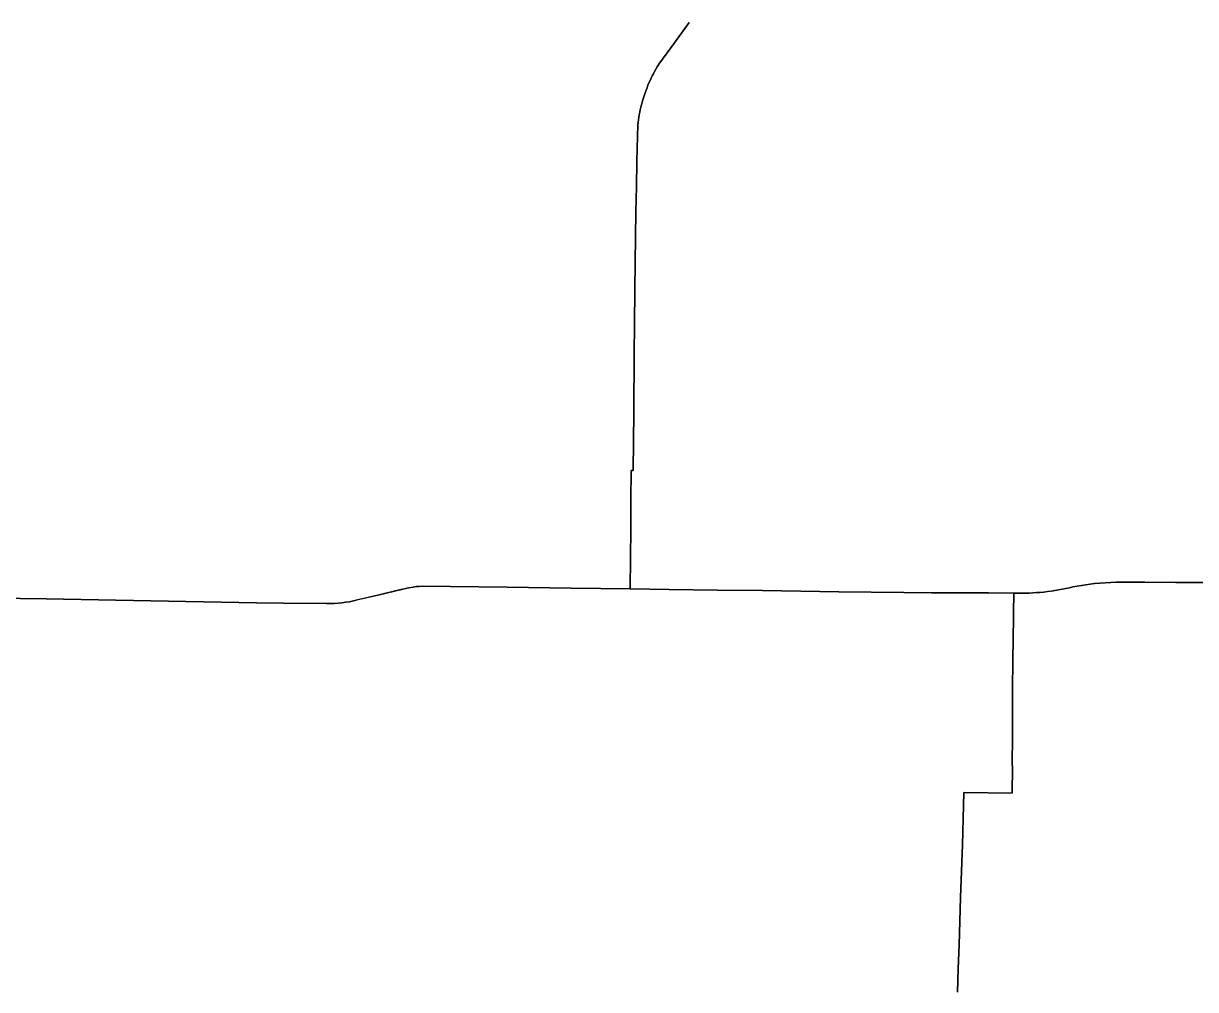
# Model space of a CAD drawing. Extents: x 0 to 800, y 146 to 730.
# Drawn here: x 608.8 to 703, y 301.3 to 378.9 of the extents above; entities that cross this region are included whole.
import ezdxf

# ---------------------------------------------------------------- set-up
doc = ezdxf.new("R2010")
doc.units = 0
doc.layers.get('0').update_dxf_attribs({"linetype": 'CONTINUOUS'})

msp = doc.modelspace()

# ---------------------------------------------------------------- linework, layer by layer
at = {"color": 1}
for points in [[(662.3125, 378.95), (661.11875, 377.321875), (659.871875, 375.61875), (659.840625, 375.565625), (659.734375, 375.3875), (659.63125, 375.209375), (659.53125, 375.03125), (659.434375, 374.846875), (659.340625, 374.665625), (659.25, 374.478125), (659.1625, 374.29375), (659.078125, 374.103125), (659, 373.915625), (658.921875, 373.725), (658.846875, 373.53125), (658.771875, 373.321875), (658.709375, 373.14375), (658.584375, 372.75), (658.528125, 372.553125), (658.475, 372.353125), (658.425, 372.153125), (658.378125, 371.953125), (658.3375, 371.75), (658.296875, 371.55), (658.259375, 371.346875), (658.228125, 371.14375), (658.2, 370.9375), (658.175, 370.734375), (658.153125, 369.81875), (658.1125, 367.79375), (658.06875, 365.771875), (658.025, 363.753125), (657.984375, 361.734375), (657.95, 357.5), (657.928125, 354.696875), (657.903125, 352.33125), (657.859375, 347.65), (657.821875, 342.95625), (657.65, 342.95625), (657.634375, 340.603125), (657.6125, 338.265625), (657.6, 335.921875), (657.58125, 333.453125), (652.821875, 333.515625), (647.678125, 333.584375), (640.846875, 333.678125), (640.60625, 333.65625), (640.365625, 333.63125), (640.128125, 333.6), (639.796875, 333.54375), (639.63125, 333.5125), (639.54375, 333.49375), (639.30625, 333.440625), (639.14375, 333.403125), (637.28125, 332.953125), (635.546875, 332.5375), (635.221875, 332.465625), (635.025, 332.425), (634.715625, 332.375), (634.409375, 332.334375), (634.1, 332.303125), (633.790625, 332.284375), (633.478125, 332.271875), (633.16875, 332.271875), (629.7125, 332.3125), (627.54375, 332.34375), (623.296875, 332.415625), (619.053125, 332.490625), (614.85, 332.56875), (610.64375, 332.64375), (606.434375, 332.71875)], [(705.721875, 333.965625), (701.4125, 333.975), (698.91875, 333.98125), (697.096875, 333.984375), (696.68125, 333.984375), (696.615625, 333.9875), (694.88125, 333.89375), (693.146875, 333.61875), (692.875, 333.546875), (692.584375, 333.48125), (692.290625, 333.421875), (691.996875, 333.36875), (691.7, 333.31875), (691.403125, 333.275), (691.10625, 333.234375), (690.809375, 333.2), (690.5125, 333.171875), (690.2125, 333.15), (689.915625, 333.13125), (689.615625, 333.11875), (689.315625, 333.1125), (689.015625, 333.109375), (688.8125, 333.109375), (688.39375, 333.11875), (686.35, 333.121875), (684.2375, 333.134375), (681.790625, 333.14375), (679.559375, 333.15), (674.334375, 333.221875), (668.20625, 333.309375), (664.575, 333.35625), (660.703125, 333.409375), (657.58125, 333.453125), (657.6, 335.921875), (657.6125, 338.265625), (657.634375, 340.603125), (657.65, 342.95625), (657.821875, 342.95625), (657.859375, 347.65), (657.903125, 352.33125), (657.928125, 354.696875), (657.95, 357.5), (657.984375, 361.734375), (658.025, 363.753125), (658.06875, 365.771875), (658.1125, 367.79375), (658.153125, 369.81875), (658.175, 370.734375), (658.2, 370.9375), (658.228125, 371.14375), (658.259375, 371.346875), (658.296875, 371.55), (658.3375, 371.75), (658.378125, 371.953125), (658.425, 372.153125), (658.475, 372.353125), (658.528125, 372.553125), (658.584375, 372.75), (658.709375, 373.14375), (658.771875, 373.321875), (658.846875, 373.53125), (658.921875, 373.725), (659, 373.915625), (659.078125, 374.103125), (659.1625, 374.29375), (659.253125, 374.478125), (659.340625, 374.665625), (659.434375, 374.846875), (659.53125, 375.03125), (659.63125, 375.209375), (659.734375, 375.3875), (659.840625, 375.565625), (659.871875, 375.61875), (661.11875, 377.321875), (662.3125, 378.95)], [(606.434375, 332.71875), (610.64375, 332.64375), (614.85, 332.56875), (619.053125, 332.490625), (623.296875, 332.415625), (627.54375, 332.34375), (629.7125, 332.3125), (633.16875, 332.271875), (633.478125, 332.271875), (633.790625, 332.284375), (634.1, 332.303125), (634.409375, 332.334375), (634.715625, 332.375), (635.025, 332.425), (635.221875, 332.465625), (635.546875, 332.5375), (635.61875, 332.5625), (637.28125, 332.953125), (639.30625, 333.440625), (639.14375, 333.403125), (639.54375, 333.49375), (639.63125, 333.5125), (639.796875, 333.54375), (640.128125, 333.6), (640.365625, 333.63125), (640.60625, 333.65625), (640.846875, 333.678125), (647.678125, 333.584375), (652.821875, 333.515625), (657.58125, 333.453125), (660.703125, 333.409375), (664.575, 333.35625), (668.20625, 333.309375), (674.334375, 333.221875), (679.559375, 333.15), (681.790625, 333.14375), (684.2375, 333.134375), (686.35, 333.121875), (688.39375, 333.11875), (688.375, 331.515625), (688.365625, 331.01875), (688.346875, 329.590625), (688.321875, 327.54375), (688.3, 325.553125), (688.2875, 323.6875), (688.284375, 323.375), (688.278125, 321.765625), (688.278125, 321.65), (688.271875, 319.35), (688.275, 319.146875), (688.2625, 317.03125), (684.36875, 317.096875), (684.3375, 314.996875), (684.265625, 312.884375), (684.196875, 310.771875), (684.121875, 308.6625), (684.05625, 306.75625), (683.990625, 304.853125), (683.925, 302.953125), (683.859375, 301.05)], [(683.859375, 301.05), (683.925, 302.953125), (683.990625, 304.853125), (684.05625, 306.75625), (684.121875, 308.6625), (684.196875, 310.771875), (684.265625, 312.884375), (684.3375, 314.996875), (684.36875, 317.096875), (688.2625, 317.03125), (688.275, 319.146875), (688.271875, 319.35), (688.278125, 321.65), (688.278125, 321.765625), (688.284375, 323.375), (688.2875, 323.6875), (688.3, 325.553125), (688.321875, 327.54375), (688.346875, 329.590625), (688.365625, 331.01875), (688.375, 331.515625), (688.39375, 333.11875), (688.8125, 333.109375), (689.015625, 333.109375), (689.315625, 333.1125), (689.615625, 333.11875), (689.915625, 333.13125), (690.2125, 333.15), (690.5125, 333.171875), (690.809375, 333.2), (691.10625, 333.234375), (691.5625, 333.3), (691.403125, 333.275), (691.7, 333.31875), (691.5625, 333.3), (691.996875, 333.36875), (692.290625, 333.421875), (692.584375, 333.48125), (692.875, 333.546875), (693.146875, 333.61875), (694.88125, 333.89375), (696.615625, 333.9875), (696.68125, 333.984375), (697.096875, 333.984375), (698.91875, 333.98125), (701.4125, 333.975), (705.721875, 333.965625)]]:
    msp.add_lwpolyline(points, dxfattribs=at)

doc.saveas('drawing.dxf')
